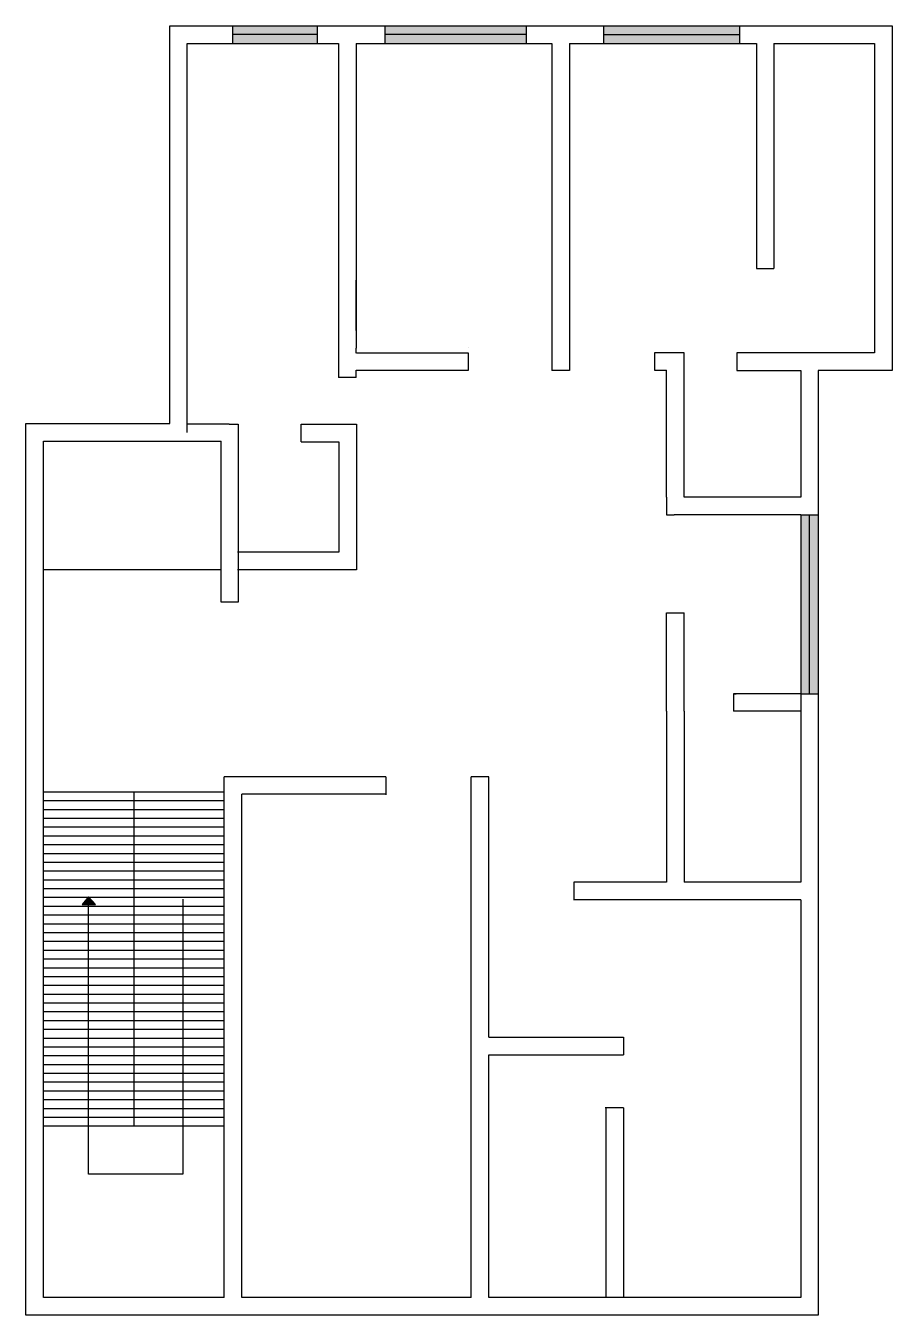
# Model space of a CAD drawing. Header units: inches. Extents: x 1 to 17879, y -3361 to 1909.
# Drawn here: x 5041 to 5534, y -1005 to -272 of the extents above; entities that cross this region are included whole.
import ezdxf

# ---------------------------------------------------------------- set-up
doc = ezdxf.new("R2010")
doc.units = ezdxf.units.IN
doc.header["$MEASUREMENT"] = 0

msp = doc.modelspace()

# ---------------------------------------------------------------- hatches: boundary and pattern name
for points in [[(5206.88, -271.82), (5158.7, -271.82), (5158.69, -281.82), (5206.89, -281.82)], [(5446.82, -271.82), (5369.54, -271.82), (5369.54, -281.82), (5446.82, -281.82)], [(5491.64, -564.42), (5491.64, -549.82), (5481.64, -549.82), (5481.64, -564.42), (5481.64, -651.62), (5491.64, -651.62)]]:
    msp.add_hatch(color=120).paths.add_polyline_path(points)
h = msp.add_hatch(color=120)
h.paths.add_polyline_path([(5325.68, -271.82), (5245.26, -271.82), (5245.26, -276.86), (5325.68, -276.83)])
h.paths.add_polyline_path([(5325.68, -276.83), (5245.26, -276.86), (5245.26, -281.82), (5325.68, -281.82)])
h = msp.add_hatch(color=256)
h.paths.add_polyline_path([(5076.84, -767.4), (5076.62, -767.4), (5073.18, -771.56), (5076.84, -771.56)])
h.paths.add_polyline_path([(5077.08, -767.4), (5076.84, -767.4), (5076.84, -771.56), (5080.83, -771.56)])

# ---------------------------------------------------------------- linework, layer by layer
for p, q in [((5123.04, -271.82), (5145.84, -271.82)), ((5123.04, -281.82), (5123.04, -271.82)), ((5145.84, -271.82), (5219.04, -271.82)), ((5158.7, -271.83), (5158.69, -281.82)), ((5206.88, -276.82), (5158.69, -276.83)), ((5206.88, -271.82), (5206.89, -281.82)), ((5219.04, -271.82), (5340.24, -271.82)), ((5245.26, -271.81), (5245.26, -281.9)), ((5325.68, -276.83), (5245.26, -276.86)), ((5325.68, -271.82), (5325.68, -281.83)), ((5340.24, -271.82), (5461.44, -271.82)), ((5369.54, -271.82), (5369.54, -281.82)), ((5369.54, -276.82), (5446.82, -276.82)), ((5446.82, -271.82), (5446.82, -281.82)), ((5461.44, -271.82), (5528.64, -271.82)), ((5528.64, -271.82), (5533.64, -271.82)), ((5533.64, -271.82), (5533.64, -457.82)), ((5123.04, -498.02), (5123.04, -281.82)), ((5133.04, -281.82), (5145.84, -281.82)), ((5133.04, -503.05), (5133.04, -281.82)), ((5145.84, -281.82), (5219.04, -281.82)), ((5219.04, -281.82), (5219.04, -446.92)), ((5229.04, -281.82), (5340.24, -281.82)), ((5229.04, -281.82), (5229.04, -445.13)), ((5340.24, -281.82), (5340.24, -435.29)), ((5350.24, -281.82), (5456.44, -281.82)), ((5350.24, -281.82), (5350.24, -435.29)), ((5456.44, -281.82), (5456.44, -409.82)), ((5466.44, -281.82), (5523.64, -281.82)), ((5466.44, -281.82), (5466.44, -409.82)), ((5523.64, -281.82), (5523.64, -457.82)), ((5456.44, -409.82), (5466.44, -409.82)), ((5229.04, -445.13), (5229.04, -416.42)), ((5340.27, -435.29), (5340.24, -435.29)), ((5340.24, -435.29), (5340.24, -435.29)), ((5340.24, -435.29), (5340.24, -457.82)), ((5350.24, -435.29), (5350.24, -457.88)), ((5219.04, -446.92), (5219.04, -457.89)), ((5229.04, -445.13), (5229.04, -455.13)), ((5229.25, -445.13), (5229.25, -445.13)), ((5219.04, -457.89), (5219.04, -471.78)), ((5229.04, -458.05), (5229.04, -455.13)), ((5229.04, -457.89), (5229.04, -458.05)), ((5229.04, -457.89), (5229.08, -457.89)), ((5229.25, -457.7), (5292.61, -457.7)), ((5292.61, -454.6), (5292.57, -454.6)), ((5292.61, -457.77), (5292.61, -467.77)), ((5340.24, -457.82), (5340.24, -457.83)), ((5340.24, -457.83), (5340.24, -467.87)), ((5350.24, -457.88), (5350.24, -467.87)), ((5350.34, -457.82), (5350.34, -457.84)), ((5415.37, -457.82), (5398.58, -457.82)), ((5398.58, -457.82), (5398.58, -467.69)), ((5410.42, -457.82), (5410.42, -457.75)), ((5415.37, -467.82), (5415.37, -457.82)), ((5481.64, -457.82), (5445.35, -457.82)), ((5445.35, -457.82), (5445.35, -467.82)), ((5491.64, -457.82), (5481.64, -457.82)), ((5523.64, -457.82), (5491.64, -457.82)), ((5533.64, -457.82), (5533.64, -467.82)), ((5229.04, -467.72), (5229.25, -467.7)), ((5229.04, -471.86), (5229.04, -467.72)), ((5229.25, -467.7), (5292.61, -467.7)), ((5350.24, -467.82), (5340.24, -467.82)), ((5398.58, -467.69), (5405.44, -467.69)), ((5405.42, -467.82), (5405.44, -467.69)), ((5405.42, -539.82), (5405.42, -467.82)), ((5415.42, -539.82), (5415.42, -467.82)), ((5445.35, -462.82), (5445.35, -462.82)), ((5445.35, -467.82), (5481.64, -467.82)), ((5481.64, -467.82), (5481.64, -539.82)), ((5481.64, -467.82), (5481.64, -539.82)), ((5533.64, -467.82), (5491.64, -467.82)), ((5491.64, -467.82), (5491.64, -564.42)), ((5229.04, -471.86), (5219.04, -471.78)), ((5041.24, -503.02), (5041.24, -498.02)), ((5041.24, -498.02), (5046.24, -498.02)), ((5046.24, -498.02), (5123.04, -498.02)), ((5156.89, -498.32), (5133.04, -498.32)), ((5152.32, -498.32), (5152.32, -498.27)), ((5156.89, -498.32), (5161.92, -498.32)), ((5161.92, -498.32), (5161.92, -498.32)), ((5161.92, -498.32), (5161.92, -599.63)), ((5197.83, -498.32), (5229.09, -498.32)), ((5197.83, -508.32), (5197.83, -498.32)), ((5229.09, -498.32), (5229.09, -581.22)), ((5041.24, -508.02), (5041.24, -503.02)), ((5041.24, -581.22), (5041.24, -508.02)), ((5051.24, -581.22), (5051.24, -508.02)), ((5051.24, -508.02), (5128.04, -508.02)), ((5128.04, -508.02), (5133.04, -508.02)), ((5133.04, -508.02), (5152.32, -508.02)), ((5152.32, -599.63), (5152.32, -508.02)), ((5197.83, -508.32), (5219.09, -508.32)), ((5219.09, -508.32), (5219.09, -571.22)), ((5405.42, -539.82), (5405.42, -549.57)), ((5481.64, -539.82), (5415.42, -539.82)), ((5405.42, -549.57), (5405.42, -549.82)), ((5405.42, -549.82), (5405.42, -549.82)), ((5405.42, -549.82), (5409.64, -549.82)), ((5481.64, -549.82), (5409.64, -549.82)), ((5410.42, -549.82), (5410.42, -549.89)), ((5481.64, -549.82), (5481.64, -564.42)), ((5481.64, -549.82), (5491.63, -549.82)), ((5486.64, -651.62), (5486.64, -549.82)), ((5481.64, -564.42), (5481.64, -661.62)), ((5491.64, -564.42), (5491.64, -661.62)), ((5219.09, -571.22), (5161.64, -571.22)), ((5041.24, -698.82), (5041.24, -581.22)), ((5051.24, -698.82), (5051.24, -581.22)), ((5152.32, -581.22), (5051.24, -581.22)), ((5229.09, -581.22), (5161.64, -581.22)), ((5161.92, -599.63), (5152.32, -599.63)), ((5405.42, -661.62), (5405.42, -605.6)), ((5405.42, -605.6), (5415.42, -605.6)), ((5415.42, -661.62), (5415.42, -605.6)), ((5481.64, -651.62), (5443.53, -651.62)), ((5443.53, -651.62), (5444.98, -651.62)), ((5443.53, -651.62), (5443.53, -661.62)), ((5481.64, -651.62), (5491.63, -651.62)), ((5405.42, -661.62), (5405.42, -758.82)), ((5415.42, -661.62), (5415.42, -758.82)), ((5481.64, -661.62), (5443.53, -661.62)), ((5481.64, -661.62), (5443.53, -661.62)), ((5481.64, -661.62), (5481.64, -758.82)), ((5491.64, -661.62), (5491.64, -758.82)), ((5041.24, -1000.02), (5041.24, -698.82)), ((5051.24, -995.02), (5051.24, -698.82)), ((5154.02, -995.02), (5154.02, -698.82)), ((5245.93, -698.82), (5154.02, -698.82)), ((5245.93, -698.82), (5245.93, -709.18)), ((5294.38, -995.02), (5294.38, -698.82)), ((5304.38, -698.82), (5294.38, -698.82)), ((5304.38, -846.92), (5304.38, -698.82)), ((5051.01, -707.4), (5154.19, -707.4)), ((5102.6, -707.4), (5102.6, -897.4)), ((5164.02, -995.02), (5164.02, -708.82)), ((5245.93, -708.82), (5164.02, -708.82)), ((5051.01, -712.4), (5154.19, -712.4)), ((5051.01, -717.4), (5154.19, -717.4)), ((5051.01, -722.4), (5154.19, -722.4)), ((5051.01, -727.4), (5154.19, -727.4)), ((5051.01, -732.4), (5154.19, -732.4)), ((5051.01, -737.4), (5154.19, -737.4)), ((5051.01, -742.4), (5154.19, -742.4)), ((5051.01, -747.4), (5154.19, -747.4)), ((5051.01, -752.4), (5154.19, -752.4)), ((5051.01, -757.4), (5154.19, -757.4)), ((5051.01, -762.4), (5154.19, -762.4)), ((5405.42, -758.82), (5352.67, -758.82)), ((5352.67, -758.82), (5352.67, -769.11)), ((5481.64, -758.82), (5415.42, -758.82)), ((5491.64, -758.82), (5491.64, -854.82)), ((5051.01, -767.4), (5154.19, -767.4)), ((5076.84, -767.14), (5073.18, -771.56)), ((5076.84, -924.81), (5076.84, -767.14)), ((5080.83, -771.56), (5076.84, -767.14)), ((5130.57, -768.36), (5130.57, -924.81)), ((5481.64, -768.82), (5352.67, -768.82)), ((5481.64, -768.82), (5481.64, -854.82)), ((5051.01, -772.4), (5154.19, -772.4)), ((5073.18, -771.56), (5073.18, -771.56)), ((5073.18, -771.56), (5080.83, -771.56)), ((5051.01, -777.4), (5154.19, -777.4)), ((5051.01, -782.4), (5154.19, -782.4)), ((5051.01, -787.4), (5154.19, -787.4)), ((5051.01, -792.4), (5154.19, -792.4)), ((5051.01, -797.4), (5154.19, -797.4)), ((5051.01, -802.4), (5154.19, -802.4)), ((5051.01, -807.4), (5154.19, -807.4)), ((5051.01, -812.4), (5154.19, -812.4)), ((5051.01, -817.4), (5154.19, -817.4)), ((5051.01, -822.4), (5154.19, -822.4)), ((5051.01, -827.4), (5154.19, -827.4)), ((5051.01, -832.4), (5154.19, -832.4)), ((5051.01, -837.4), (5154.19, -837.4)), ((5051.01, -842.4), (5154.19, -842.4)), ((5051.01, -847.4), (5154.19, -847.4)), ((5304.38, -846.92), (5380.85, -846.92)), ((5380.85, -846.92), (5380.85, -856.92)), ((5051.01, -852.4), (5154.19, -852.4)), ((5051.01, -857.4), (5154.19, -857.4)), ((5304.38, -995.02), (5304.38, -856.92)), ((5304.38, -856.92), (5380.85, -856.92)), ((5481.64, -854.82), (5481.64, -995.02)), ((5491.64, -854.82), (5491.64, -1000.02)), ((5051.01, -862.4), (5154.19, -862.4)), ((5051.01, -867.4), (5154.19, -867.4)), ((5051.01, -872.4), (5154.19, -872.4)), ((5051.01, -877.4), (5154.19, -877.4)), ((5051.01, -882.4), (5154.19, -882.4)), ((5380.85, -887.06), (5370.49, -887.06)), ((5370.85, -887.06), (5370.85, -994.39)), ((5380.85, -887.06), (5380.85, -994.39)), ((5051.01, -887.4), (5154.19, -887.4)), ((5051.01, -892.4), (5154.19, -892.4)), ((5051.01, -897.4), (5154.19, -897.4)), ((5130.57, -924.81), (5076.84, -924.81)), ((5154.02, -995.02), (5051.24, -995.02)), ((5191.44, -995.02), (5164.02, -995.02)), ((5252.64, -995.02), (5191.44, -995.02)), ((5294.38, -995.02), (5252.64, -995.02)), ((5409.84, -995.02), (5304.38, -995.02)), ((5481.64, -995.02), (5409.84, -995.02)), ((5041.24, -1005.02), (5041.24, -1000.02)), ((5491.64, -1000.02), (5491.64, -1005.02)), ((5046.24, -1005.02), (5041.24, -1005.02)), ((5191.44, -1005.02), (5046.24, -1005.02)), ((5252.64, -1005.02), (5191.44, -1005.02)), ((5409.84, -1005.02), (5252.64, -1005.02)), ((5486.64, -1005.02), (5409.84, -1005.02)), ((5491.64, -1005.02), (5486.64, -1005.02))]:
    msp.add_line(p, q)

doc.saveas('drawing.dxf')
